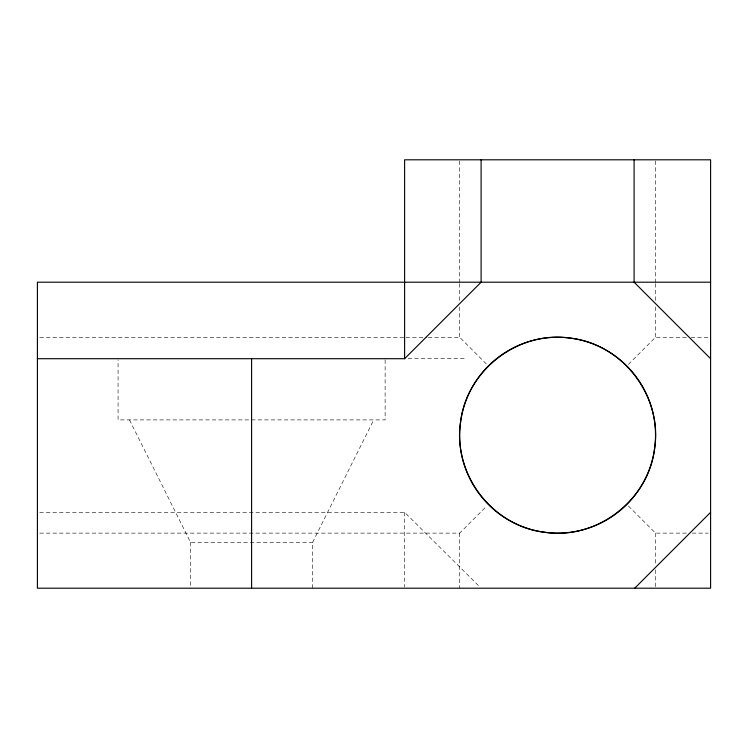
<?xml version="1.0" encoding="UTF-8"?>
<svg xmlns="http://www.w3.org/2000/svg" width="748" height="748" viewBox="0 0 748 748"><rect width="100%" height="100%" fill="white"/><g stroke="black" fill="none" stroke-linecap="round" stroke-linejoin="round"><path stroke-width="0.56" stroke-dasharray="3.74 2.81" d="M312.655 588.199L312.655 542.3L373.71 419.899M39.738 533.118L459.683 533.118L486.826 505.975M628.376 364.426L655.519 337.283L686.505 337.283M39.738 337.283L404.855 337.283M406.024 337.283L427.014 337.283M428.183 337.283L459.683 337.283L488.36 365.959M691.096 337.283L708.309 337.283M408.081 358.703L465.798 358.703M39.728 512.315L404.603 512.315L480.281 587.386M628.376 505.975L655.519 533.118L687.646 533.118M692.237 533.118L708.309 533.118M129.488 419.899L190.544 542.3L312.655 542.3M655.519 160.97L655.519 282.398M655.519 283.567L655.519 302.248M655.519 306.923L655.519 337.283M655.519 533.118L655.519 565.254M655.519 569.836L655.519 588.199M459.683 160.97L459.683 282.398M459.683 283.567L459.683 301.079M459.683 306.923L459.683 337.283M459.683 533.118L459.683 588.199M404.603 512.315L404.603 587.03M385.127 359.853L385.127 419.899L118.072 419.899L118.072 359.853M190.544 542.3L190.544 588.199"/><path stroke-width="1.12" d="M37.4 358.703L404.603 358.703L481.104 282.202L481.104 159.801M634.715 588.199L710.6 512.315M710.6 282.202L37.4 282.202L37.4 588.199L710.6 588.199L710.6 159.801L404.603 159.801L404.603 358.703M710.6 358.703L634.098 282.202L634.098 159.801M251.599 358.703L251.599 588.199M460.516 422.414C452.596 474.167 492.782 526.545 544.815 532.286C596.567 540.206 648.946 500.019 654.678 447.977C662.606 396.234 622.42 343.856 570.378 338.115C518.635 330.195 466.256 370.382 460.516 422.414M508.64 520A97.923 97.923 0 0 0 655.519 435.196A97.923 97.923 0 0 0 508.64 350.401A97.923 97.923 0 0 0 508.64 520"/></g></svg>
